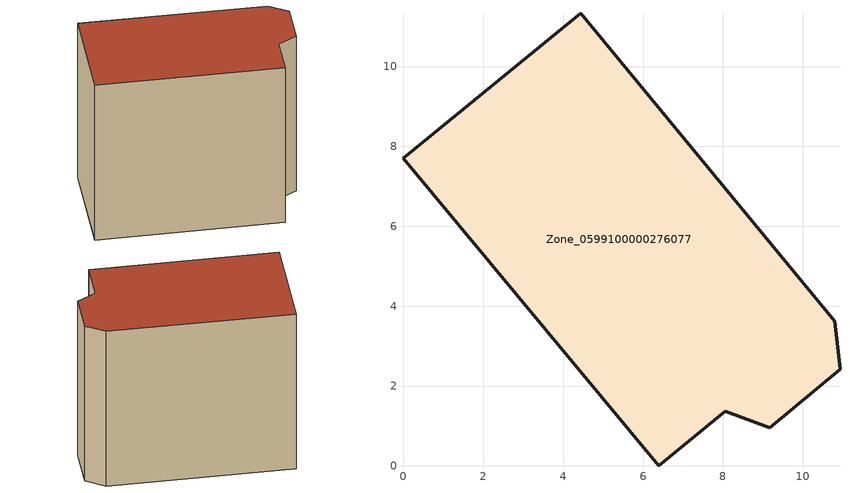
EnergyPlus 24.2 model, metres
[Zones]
Zone_0599100000276077
 floor ground (C_G): 0,7.7 4.44,11.34 10.8,3.63 10.93,2.42 9.17,0.96 8.06,1.37 6.39,0 z0
 wall outside (C_F): 4.44,11.34 0,7.7 6.39,0 8.06,1.37 9.17,0.96 10.93,2.42 10.8,3.63 4.44,11.34 z0:9.73
 roof outside (C_R): 10.8,3.63 4.44,11.34 0,7.7 6.39,0 8.06,1.37 9.17,0.96 10.93,2.42 z9.73
[BUILDING]
Pand.0599100000276077: North Axis=0; Terrain=City; Loads Convergence Tolerance Value=0.04; Temperature Convergence Tolerance Value=0.4; Solar Distribution=FullExterior; Maximum Number of Warmup Days=25; Minimum Number of Warmup Days=1
[Site:Location]
Rotterdam.The.Hague.AP_ZH_NLD Design_Conditions: Latitude=51.96; Longitude=4.45; Time Zone=1; Elevation=-4.5
[SITE:GROUNDTEMPERATURE:BUILDINGSURFACE]
18, 18, 18, 18, 18, 18, 18, 18, 18, 18, 18, 18
[MATERIAL] Thermal Absorptance=0.9; Solar Absorptance=0.7; Visible Absorptance=0.7
Name | Roughness | Thickness | Conductivity | Density | Specific Heat
G.TI.1946 | MediumSmooth | 0.15 | 1 | 540 | 1210
F.TI.1946 | Rough | 0.3 | 0.857143 | 1920 | 840
R.TI.1946 | MediumRough | 0.2 | 0.1 | 1500 | 1000
[CONSTRUCTION]
C_G: G.TI.1946
C_F: F.TI.1946
C_R: R.TI.1946
[ZONE]
Zone_0599100000276077: Type=1; Multiplier=1; Ceiling Height=Autocalculate; Volume=Autocalculate; Floor Area=autocalculate; Part of Total Floor Area=Yes
[ZONEINFILTRATION:DESIGNFLOWRATE]
Infil_Zone_0599100000276077: Zone or ZoneList or Space or SpaceList=Zone_0599100000276077; Schedule=AlwaysOn; Design Flow Rate Calculation Method=Flow/Area; Flow Rate per Floor Area=0.003; Constant Term Coefficient=1; Temperature Term Coefficient=0; Velocity Term Coefficient=0; Velocity Squared Term Coefficient=0
[HVACTEMPLATE:ZONE:IDEALLOADSAIRSYSTEM]
Zone_0599100000276077: Maximum Heating Supply Air Temperature=50; Minimum Cooling Supply Air Temperature=13; Maximum Heating Supply Air Humidity Ratio=0.0156; Minimum Cooling Supply Air Humidity Ratio=0.0077; Heating Limit=NoLimit; Cooling Limit=NoLimit; Dehumidification Control Type=ConstantSensibleHeatRatio; Cooling Sensible Heat Ratio=0.7; Dehumidification Setpoint=60; Humidification Control Type=None; Humidification Setpoint=30; Outdoor Air Method=None; Outdoor Air Flow Rate per Person=0.00944; Outdoor Air Flow Rate per Zone Floor Area=0; Outdoor Air Flow Rate per Zone=0; Demand Controlled Ventilation Type=None; Outdoor Air Economizer Type=NoEconomizer; Heat Recovery Type=None; Sensible Heat Recovery Effectiveness=0.7; Latent Heat Recovery Effectiveness=0.65
[ZONECONTROL:THERMOSTAT]
ThermostatControl_Zone_0599100000276077: Zone or ZoneList=Zone_0599100000276077; Control Type Schedule=DualSetpointControlType; Control 1=Thermostat_Zone_0599100000276077; Temperature Difference Between Cutout And Setpoint=0
[THERMOSTATSETPOINT:DUALSETPOINT]
Thermostat_Zone_0599100000276077: Heating Setpoint Temperature Schedule=HeatingSetpoint_Zone_0599100000276077; Cooling Setpoint Temperature Schedule=CoolingSetpoint_Zone_0599100000276077
[SCHEDULE:COMPACT]
HeatingSetpoint_Zone_0599100000276077: Through: 12/31, For: AllDays, Until: 24:00, 21
CoolingSetpoint_Zone_0599100000276077: Through: 12/31, For: AllDays, Until: 24:00, 24
DualSetpointControlType: Through: 12/31, For: AllDays, Until: 24:00, 4
AlwaysOn: Through: 12/31, For: AllDays, Until: 24:00, 1
